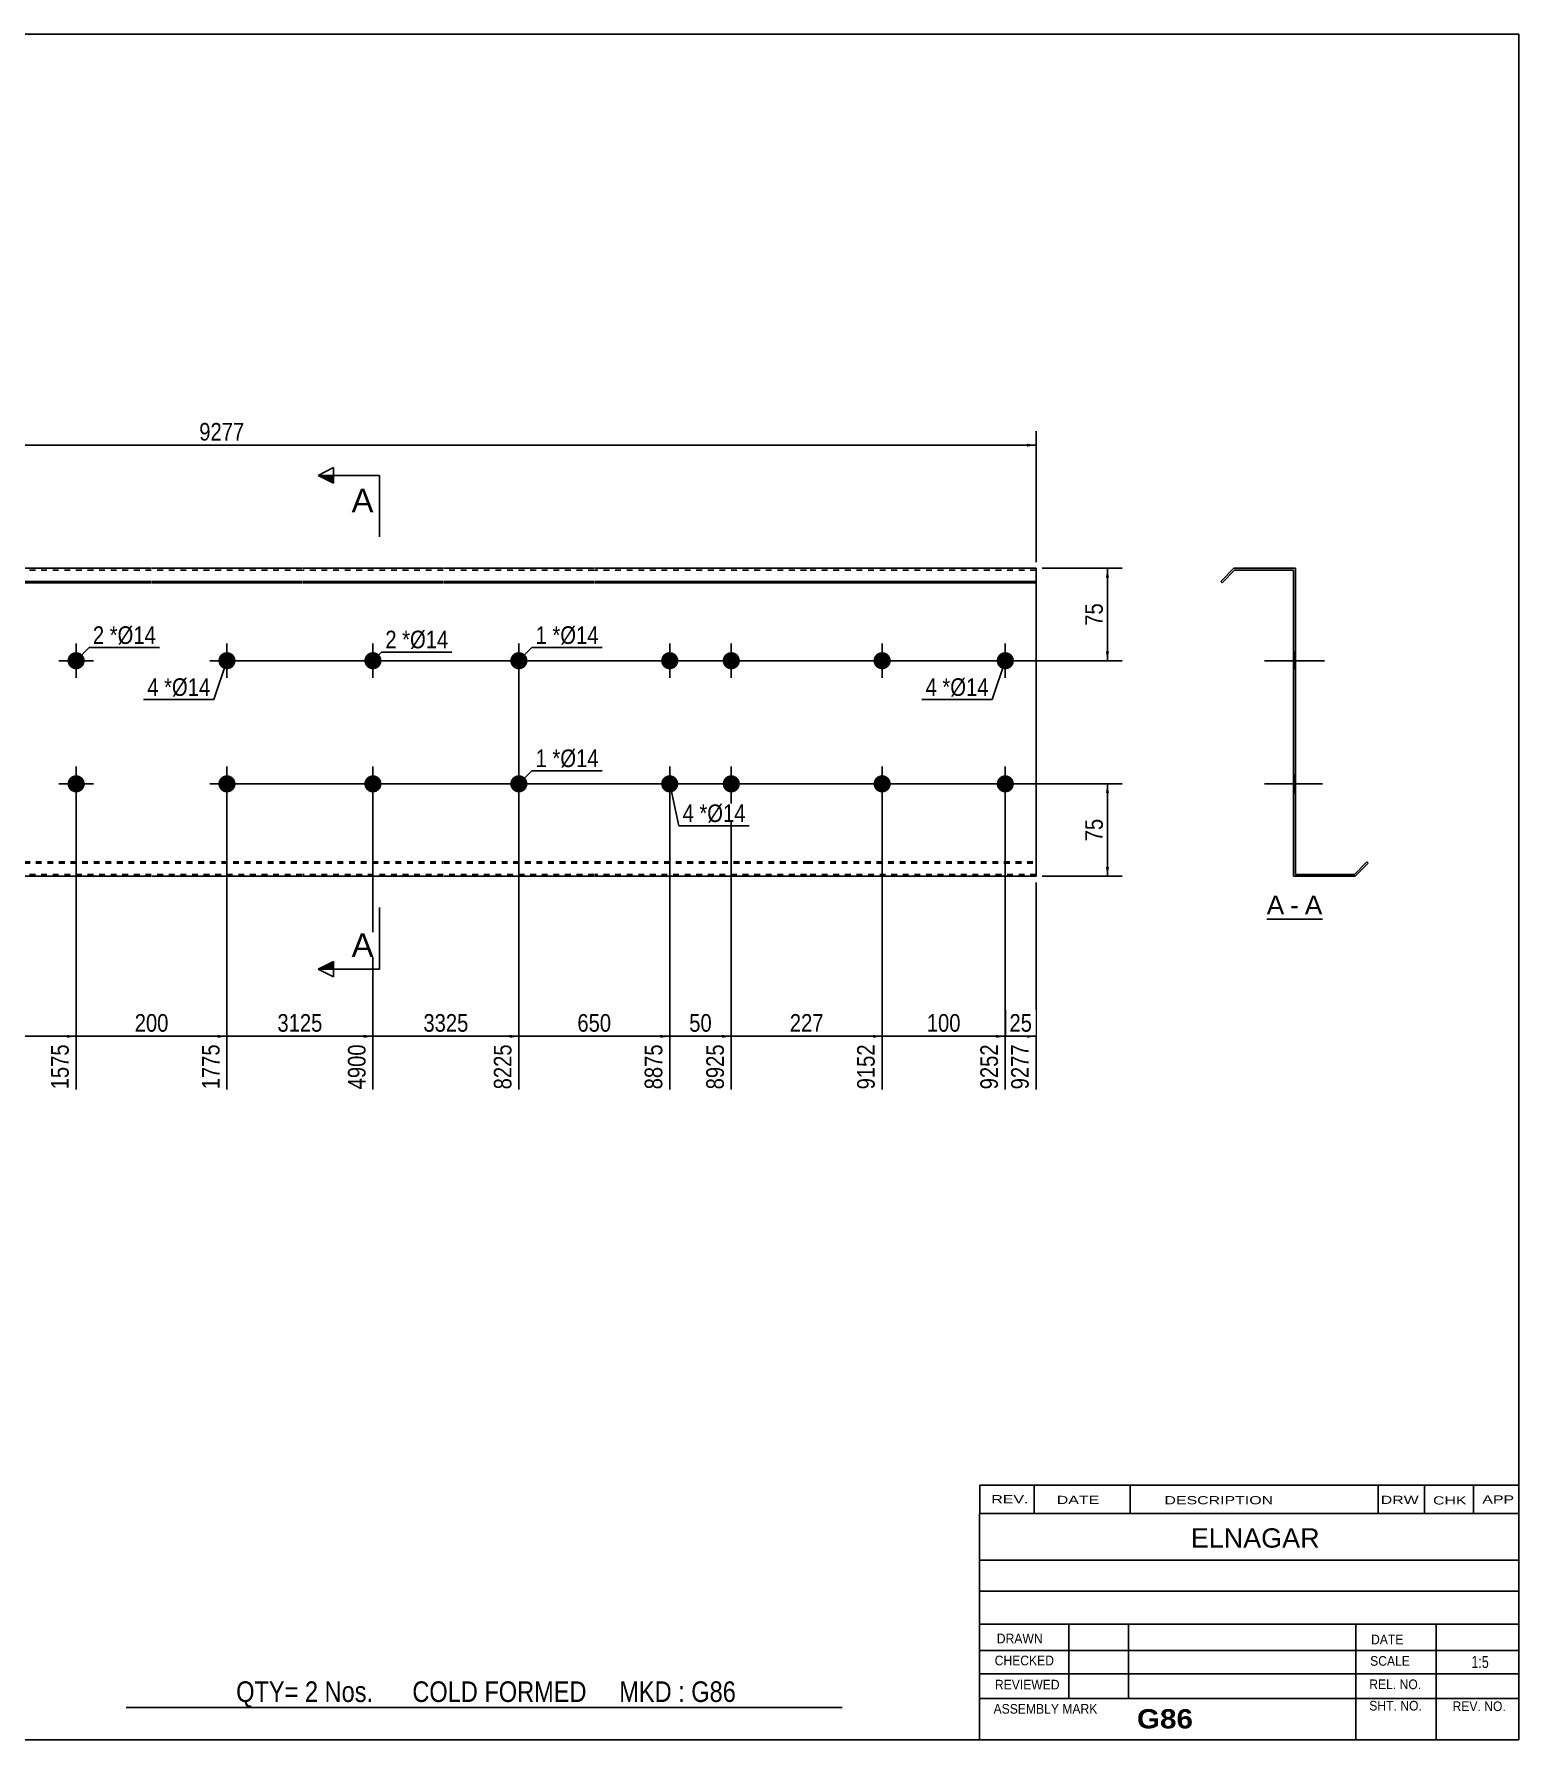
# Model space of a CAD drawing. Header units: millimetres. Extents: x -60 to 343, y -165 to 112.
# Drawn here: x 101.7 to 342.8, y -165.2 to 111.8 of the extents above; entities that cross this region are included whole.
import ezdxf

# ---------------------------------------------------------------- set-up
doc = ezdxf.new("R2010")
doc.units = ezdxf.units.MM
doc.linetypes.add('DXK_LINE_DOT1', pattern=[1.8814, 0.9407, -0.9407])
doc.styles.add('Arial', font='ARIAL.TTF', dxfattribs={"height": 0.2})
doc.styles.add('Arial Bold', font='ARIALBD.TTF', dxfattribs={"height": 0.2})
doc.styles.add('Arial Narrow', font='ARIALN.TTF', dxfattribs={"height": 0.2})

# ---------------------------------------------------------------- blocks, each defined once
blk = doc.blocks.new('Unknown-629088019-1721')
at = {"color": 5, "linetype": 'Continuous'}
for p, q in [((342.8, 111.75), (-57.2, 111.75)), ((-57.2, 111.75), (-57.2, -165.25)), ((342.8, -165.25), (342.8, 111.75)), ((-57.2, -165.25), (342.8, -165.25))]:
    blk.add_line(p, q, dxfattribs=at)
at = {"color": 174, "linetype": 'Continuous', "style": 'Arial'}
blk.add_text('Tekla structures', height=1.9102, rotation=90, dxfattribs=at).set_placement((-57.7, -164.75))
blk = doc.blocks.new('Unknown-629088019-12 - 1237')
at = {"color": 7, "linetype": 'Continuous'}
blk.add_line((301.86, -31.95), (310.89, -31.95), dxfattribs=at)
at = {"color": 0, "linetype": 'Continuous'}
blk.add_wipeout([(304.7, -31.2), (304.7, -28), (301.86, -28), (301.86, -31.2)], dxfattribs=at)
blk.add_wipeout([(307.08, -31.2), (307.08, -28), (305.66, -28), (305.66, -31.2)], dxfattribs=at)
at = {"color": 96, "linetype": 'Continuous', "style": 'Arial'}
blk.add_text('A', height=3.06, dxfattribs=at).set_placement((301.86, -31.2))
at = {"color": 0, "linetype": 'Continuous'}
blk.add_wipeout([(310.89, -31.2), (310.89, -28), (308.04, -28), (308.04, -31.2)], dxfattribs=at)
at = {"color": 96, "linetype": 'Continuous', "style": 'Arial'}
for s, p in [('-', (305.66, -31.2)), ('A', (308.04, -31.2))]:
    blk.add_text(s, height=3.06, dxfattribs=at).set_placement(p)
blk = doc.blocks.new('Bolt-629088019-1223 - 1203')
at = {"linetype": 'Continuous'}
blk.add_hatch(color=3, dxfattribs=at).paths.add_polyline_path([(109.96, -10, -1), (107.16, -10, -1)])
at = {"color": 3, "linetype": 'Continuous'}
for p, q in [((108.56, -7.2), (108.56, -12.8)), ((105.76, -10), (111.36, -10))]:
    blk.add_line(p, q, dxfattribs=at)
blk = doc.blocks.new('Part-629088019-1218 - 1203')
at = {"color": 2, "linetype": 'Continuous'}
for p, q in [((0, 25), (0, -25)), ((17.19, 25), (0, 25)), ((41.68, 25), (17.29, 25)), ((61.78, 25), (41.78, 25)), ((96.27, 25), (61.88, 25)), ((120.76, 25), (96.37, 25)), ((145.25, 25), (120.86, 25)), ((168.15, 25), (145.35, 25)), ((192.63, 25), (168.25, 25)), ((227.12, 25), (192.73, 25)), ((264.42, 25), (227.22, 25)), ((264.42, 25), (264.42, -25)), ((0, 22.88), (17.19, 22.88)), ((0, 22.67), (17.19, 22.67)), ((17.29, 22.88), (41.68, 22.88)), ((17.29, 22.67), (41.68, 22.67)), ((41.78, 22.88), (61.78, 22.88)), ((41.78, 22.67), (61.78, 22.67)), ((61.88, 22.88), (96.27, 22.88)), ((61.88, 22.67), (96.27, 22.67)), ((96.37, 22.88), (120.76, 22.88)), ((96.37, 22.67), (120.76, 22.67)), ((120.86, 22.88), (145.25, 22.88)), ((120.86, 22.67), (145.25, 22.67)), ((145.35, 22.88), (168.15, 22.88)), ((145.35, 22.67), (168.15, 22.67)), ((168.25, 22.88), (192.63, 22.88)), ((168.25, 22.67), (192.63, 22.67)), ((192.73, 22.88), (227.12, 22.88)), ((192.73, 22.67), (227.12, 22.67)), ((227.22, 22.88), (264.42, 22.88)), ((227.22, 22.67), (264.42, 22.67)), ((17.19, -25), (0, -25)), ((41.68, -25), (17.29, -25)), ((61.78, -25), (41.78, -25)), ((96.27, -25), (61.88, -25)), ((120.76, -25), (96.37, -25)), ((145.25, -25), (120.86, -25)), ((168.15, -25), (145.35, -25)), ((192.63, -25), (168.25, -25)), ((227.12, -25), (192.73, -25)), ((264.42, -25), (227.22, -25))]:
    blk.add_line(p, q, dxfattribs=at)
at = {"color": 7, "linetype": 'DXK_LINE_DOT1'}
for p, q in [((17.19, 24.7), (0, 24.7)), ((41.68, 24.7), (17.29, 24.7)), ((61.78, 24.7), (41.78, 24.7)), ((96.27, 24.7), (61.88, 24.7)), ((120.76, 24.7), (96.37, 24.7)), ((145.25, 24.7), (120.86, 24.7)), ((168.15, 24.7), (145.35, 24.7)), ((192.63, 24.7), (168.25, 24.7)), ((227.12, 24.7), (192.73, 24.7)), ((264.42, 24.7), (227.22, 24.7)), ((0, -22.67), (17.19, -22.67)), ((0, -22.88), (17.19, -22.88)), ((17.19, -24.7), (0, -24.7)), ((17.29, -22.67), (41.68, -22.67)), ((17.29, -22.88), (41.68, -22.88)), ((41.68, -24.7), (17.29, -24.7)), ((41.78, -22.67), (61.78, -22.67)), ((41.78, -22.88), (61.78, -22.88)), ((61.78, -24.7), (41.78, -24.7)), ((61.88, -22.67), (96.27, -22.67)), ((61.88, -22.88), (96.27, -22.88)), ((96.27, -24.7), (61.88, -24.7)), ((96.37, -22.67), (120.76, -22.67)), ((96.37, -22.88), (120.76, -22.88)), ((120.76, -24.7), (96.37, -24.7)), ((120.86, -22.67), (145.25, -22.67)), ((120.86, -22.88), (145.25, -22.88)), ((145.25, -24.7), (120.86, -24.7)), ((145.35, -22.67), (168.15, -22.67)), ((145.35, -22.88), (168.15, -22.88)), ((168.15, -24.7), (145.35, -24.7)), ((168.25, -22.67), (192.63, -22.67)), ((168.25, -22.88), (192.63, -22.88)), ((192.63, -24.7), (168.25, -24.7)), ((192.73, -22.67), (227.12, -22.67)), ((192.73, -22.88), (227.12, -22.88)), ((227.12, -24.7), (192.73, -24.7)), ((227.22, -22.67), (264.42, -22.67)), ((227.22, -22.88), (264.42, -22.88)), ((264.42, -24.7), (227.22, -24.7))]:
    blk.add_line(p, q, dxfattribs=at)
blk = doc.blocks.new('Bolt-629088019-1219 - 1203')
at = {"linetype": 'Continuous'}
for points in [[(206.33, 10, -1), (203.53, 10, -1)], [(216.33, 10, -1), (213.53, 10, -1)], [(206.33, -10, -1), (203.53, -10, -1)], [(216.33, -10, -1), (213.53, -10, -1)]]:
    blk.add_hatch(color=3, dxfattribs=at).paths.add_polyline_path(points)
at = {"color": 3, "linetype": 'Continuous'}
for p, q in [((204.93, 12.8), (204.93, 7.2)), ((214.93, 12.8), (214.93, 7.2)), ((202.13, 10), (207.73, 10)), ((212.13, 10), (217.73, 10)), ((204.93, -7.2), (204.93, -12.8)), ((214.93, -7.2), (214.93, -12.8)), ((202.13, -10), (207.73, -10)), ((212.13, -10), (217.73, -10))]:
    blk.add_line(p, q, dxfattribs=at)
blk = doc.blocks.new('Bolt-629088019-1220 - 1203')
at = {"linetype": 'Continuous'}
blk.add_hatch(color=3, dxfattribs=at).paths.add_polyline_path([(181.84, -10, -1), (179.04, -10, -1)])
at = {"color": 3, "linetype": 'Continuous'}
for p, q in [((180.44, -7.2), (180.44, -12.8)), ((177.64, -10), (183.24, -10))]:
    blk.add_line(p, q, dxfattribs=at)
blk = doc.blocks.new('Bolt-629088019-1224 - 1203')
at = {"linetype": 'Continuous'}
blk.add_hatch(color=3, dxfattribs=at).paths.add_polyline_path([(109.96, 10, -1), (107.16, 10, -1)])
at = {"color": 3, "linetype": 'Continuous'}
for p, q in [((108.56, 12.8), (108.56, 7.2)), ((111.36, 10), (105.76, 10))]:
    blk.add_line(p, q, dxfattribs=at)
blk = doc.blocks.new('Bolt-629088019-1226 - 1203')
at = {"linetype": 'Continuous'}
for points in [[(6.4, -10, -1), (3.6, -10, -1)], [(134.45, -10, -1), (131.65, -10, -1)]]:
    blk.add_hatch(color=3, dxfattribs=at).paths.add_polyline_path(points)
at = {"color": 3, "linetype": 'Continuous'}
for p, q in [((5, -7.2), (5, -12.8)), ((133.05, -7.2), (133.05, -12.8)), ((7.8, -10), (2.2, -10)), ((135.85, -10), (130.25, -10))]:
    blk.add_line(p, q, dxfattribs=at)
blk = doc.blocks.new('Bolt-629088019-1227 - 1203')
at = {"linetype": 'Continuous'}
for points in [[(6.4, 10, -1), (3.6, 10, -1)], [(134.45, 10, -1), (131.65, 10, -1)]]:
    blk.add_hatch(color=3, dxfattribs=at).paths.add_polyline_path(points)
at = {"color": 3, "linetype": 'Continuous'}
for p, q in [((5, 12.8), (5, 7.2)), ((133.05, 12.8), (133.05, 7.2)), ((7.8, 10), (2.2, 10)), ((135.85, 10), (130.25, 10))]:
    blk.add_line(p, q, dxfattribs=at)
blk = doc.blocks.new('Bolt-629088019-1228 - 1203')
at = {"linetype": 'Continuous'}
blk.add_hatch(color=3, dxfattribs=at).paths.add_polyline_path([(181.84, 10, -1), (179.04, 10, -1)])
at = {"color": 3, "linetype": 'Continuous'}
for p, q in [((180.44, 12.8), (180.44, 7.2)), ((177.64, 10), (183.24, 10))]:
    blk.add_line(p, q, dxfattribs=at)
blk = doc.blocks.new('Bolt-629088019-1229 - 1203')
at = {"linetype": 'Continuous'}
for points in [[(238.02, 10, -1), (240.82, 10, -1)], [(258.02, 10, -1), (260.82, 10, -1)], [(238.02, -10, -1), (240.82, -10, -1)], [(258.02, -10, -1), (260.82, -10, -1)]]:
    blk.add_hatch(color=3, dxfattribs=at).paths.add_polyline_path(points)
at = {"color": 3, "linetype": 'Continuous'}
for p, q in [((239.42, 7.2), (239.42, 12.8)), ((259.42, 7.2), (259.42, 12.8)), ((236.62, 10), (242.22, 10)), ((256.62, 10), (262.22, 10)), ((239.42, -12.8), (239.42, -7.2)), ((259.42, -12.8), (259.42, -7.2)), ((236.62, -10), (242.22, -10)), ((256.62, -10), (262.22, -10))]:
    blk.add_line(p, q, dxfattribs=at)
blk = doc.blocks.new('Bolt-629088019-1230 - 1203')
at = {"linetype": 'Continuous'}
for points in [[(158.15, 10, -1), (155.35, 10, -1)], [(158.15, -10, -1), (155.35, -10, -1)]]:
    blk.add_hatch(color=3, dxfattribs=at).paths.add_polyline_path(points)
at = {"color": 3, "linetype": 'Continuous'}
for p, q in [((156.75, 12.8), (156.75, 7.2)), ((153.95, 10), (159.55, 10)), ((156.75, -7.2), (156.75, -12.8)), ((153.95, -10), (159.55, -10))]:
    blk.add_line(p, q, dxfattribs=at)
blk = doc.blocks.new('Bolt-629088019-1240 - 1237')
at = {"linetype": 'Continuous'}
for points in [[(306.52, 8.6), (306.52, 11.4), (306.22, 11.4), (306.22, 8.6)], [(306.52, 8.6), (306.52, 11.4), (306.22, 11.4), (306.22, 8.6)], [(306.52, -11.4), (306.52, -8.6), (306.22, -8.6), (306.22, -11.4)], [(306.52, -11.4), (306.52, -8.6), (306.22, -8.6), (306.22, -11.4)]]:
    blk.add_hatch(color=3, dxfattribs=at).paths.add_polyline_path(points)
at = {"color": 3, "linetype": 'Continuous'}
for p, q in [((306.22, 11.4), (306.52, 11.4)), ((306.22, 11.4), (306.52, 11.4)), ((303.62, 10), (310.22, 10)), ((303.62, 10), (310.22, 10)), ((306.22, 8.6), (306.52, 8.6)), ((306.22, 8.6), (306.52, 8.6)), ((303.62, -10), (310.22, -10)), ((303.62, -10), (310.22, -10)), ((306.22, -8.6), (306.52, -8.6)), ((306.22, -8.6), (306.52, -8.6)), ((306.22, -11.4), (306.52, -11.4)), ((306.22, -11.4), (306.52, -11.4))]:
    blk.add_line(p, q, dxfattribs=at)
blk = doc.blocks.new('Part-629088019-1239 - 1237')
at = {"color": 2, "linetype": 'Continuous'}
for p, q in [((296.52, 25), (294.4, 22.88)), ((296.52, 25), (306.52, 25)), ((306.52, -24.7), (306.52, 25)), ((294.4, 22.88), (294.61, 22.67)), ((294.61, 22.67), (296.65, 24.7)), ((296.65, 24.7), (306.22, 24.7)), ((306.22, -25), (306.22, 24.7)), ((316.1, -24.7), (306.52, -24.7)), ((316.1, -24.7), (318.13, -22.67)), ((318.34, -22.88), (316.22, -25)), ((318.13, -22.67), (318.34, -22.88)), ((316.22, -25), (306.22, -25))]:
    blk.add_line(p, q, dxfattribs=at)
blk = doc.blocks.new('Bolt-629088019-1241 - 1237')
at = {"linetype": 'Continuous'}
blk.add_hatch(color=3, dxfattribs=at).paths.add_polyline_path([(306.52, -11.4), (306.52, -8.6), (306.22, -8.6), (306.22, -11.4)])
at = {"color": 3, "linetype": 'Continuous'}
for p, q in [((304.32, -10), (310.92, -10)), ((306.22, -8.6), (306.52, -8.6)), ((306.22, -11.4), (306.52, -11.4))]:
    blk.add_line(p, q, dxfattribs=at)
blk = doc.blocks.new('Bolt-629088019-1242 - 1237')
at = {"linetype": 'Continuous'}
for points in [[(306.52, 8.6), (306.52, 11.4), (306.22, 11.4), (306.22, 8.6)], [(306.52, 8.6), (306.52, 11.4), (306.22, 11.4), (306.22, 8.6)], [(306.52, -11.4), (306.52, -8.6), (306.22, -8.6), (306.22, -11.4)], [(306.52, -11.4), (306.52, -8.6), (306.22, -8.6), (306.22, -11.4)]]:
    blk.add_hatch(color=3, dxfattribs=at).paths.add_polyline_path(points)
at = {"color": 3, "linetype": 'Continuous'}
for p, q in [((306.22, 11.4), (306.52, 11.4)), ((306.22, 11.4), (306.52, 11.4)), ((303.62, 10), (310.22, 10)), ((303.62, 10), (310.22, 10)), ((306.22, 8.6), (306.52, 8.6)), ((306.22, 8.6), (306.52, 8.6)), ((303.62, -10), (310.22, -10)), ((303.62, -10), (310.22, -10)), ((306.22, -8.6), (306.52, -8.6)), ((306.22, -8.6), (306.52, -8.6)), ((306.22, -11.4), (306.52, -11.4)), ((306.22, -11.4), (306.52, -11.4))]:
    blk.add_line(p, q, dxfattribs=at)
blk = doc.blocks.new('Bolt-629088019-1243 - 1237')
at = {"linetype": 'Continuous'}
blk.add_hatch(color=3, dxfattribs=at).paths.add_polyline_path([(306.52, -11.4), (306.52, -8.6), (306.22, -8.6), (306.22, -11.4)])
at = {"color": 3, "linetype": 'Continuous'}
for p, q in [((304.32, -10), (310.92, -10)), ((306.22, -8.6), (306.52, -8.6)), ((306.22, -11.4), (306.52, -11.4))]:
    blk.add_line(p, q, dxfattribs=at)
blk = doc.blocks.new('Bolt-629088019-1244 - 1237')
at = {"linetype": 'Continuous'}
blk.add_hatch(color=3, dxfattribs=at).paths.add_polyline_path([(306.52, -11.4), (306.52, -8.6), (306.22, -8.6), (306.22, -11.4)])
at = {"color": 3, "linetype": 'Continuous'}
for p, q in [((304.32, -10), (310.92, -10)), ((306.22, -8.6), (306.52, -8.6)), ((306.22, -11.4), (306.52, -11.4))]:
    blk.add_line(p, q, dxfattribs=at)
blk = doc.blocks.new('Bolt-629088019-1245 - 1237')
at = {"linetype": 'Continuous'}
blk.add_hatch(color=3, dxfattribs=at).paths.add_polyline_path([(306.52, 8.6), (306.52, 11.4), (306.22, 11.4), (306.22, 8.6)])
at = {"color": 3, "linetype": 'Continuous'}
for p, q in [((306.52, 11.4), (306.22, 11.4)), ((308.12, 10), (301.52, 10)), ((306.52, 8.6), (306.22, 8.6))]:
    blk.add_line(p, q, dxfattribs=at)
blk = doc.blocks.new('Bolt-629088019-1246 - 1237')
at = {"linetype": 'Continuous'}
blk.add_hatch(color=3, dxfattribs=at).paths.add_polyline_path([(306.52, 8.6), (306.52, 11.4), (306.22, 11.4), (306.22, 8.6)])
at = {"color": 3, "linetype": 'Continuous'}
for p, q in [((306.52, 11.4), (306.22, 11.4)), ((308.12, 10), (301.52, 10)), ((306.52, 8.6), (306.22, 8.6))]:
    blk.add_line(p, q, dxfattribs=at)
blk = doc.blocks.new('Bolt-629088019-1247 - 1237')
at = {"linetype": 'Continuous'}
blk.add_hatch(color=3, dxfattribs=at).paths.add_polyline_path([(306.52, -11.4), (306.52, -8.6), (306.22, -8.6), (306.22, -11.4)])
blk.add_hatch(color=3, dxfattribs=at).paths.add_polyline_path([(306.52, -11.4), (306.52, -8.6), (306.22, -8.6), (306.22, -11.4)])
at = {"color": 3, "linetype": 'Continuous'}
for p, q in [((308.12, -10), (301.52, -10)), ((308.12, -10), (301.52, -10)), ((306.52, -8.6), (306.22, -8.6)), ((306.52, -8.6), (306.22, -8.6)), ((306.52, -11.4), (306.22, -11.4)), ((306.52, -11.4), (306.22, -11.4))]:
    blk.add_line(p, q, dxfattribs=at)
blk = doc.blocks.new('Bolt-629088019-1248 - 1237')
at = {"linetype": 'Continuous'}
blk.add_hatch(color=3, dxfattribs=at).paths.add_polyline_path([(306.52, 8.6), (306.52, 11.4), (306.22, 11.4), (306.22, 8.6)])
blk.add_hatch(color=3, dxfattribs=at).paths.add_polyline_path([(306.52, 8.6), (306.52, 11.4), (306.22, 11.4), (306.22, 8.6)])
at = {"color": 3, "linetype": 'Continuous'}
for p, q in [((306.52, 11.4), (306.22, 11.4)), ((306.52, 11.4), (306.22, 11.4)), ((308.12, 10), (301.52, 10)), ((308.12, 10), (301.52, 10)), ((306.52, 8.6), (306.22, 8.6)), ((306.52, 8.6), (306.22, 8.6))]:
    blk.add_line(p, q, dxfattribs=at)
blk = doc.blocks.new('Bolt-629088019-1249 - 1237')
at = {"linetype": 'Continuous'}
blk.add_hatch(color=3, dxfattribs=at).paths.add_polyline_path([(306.52, 8.6), (306.52, 11.4), (306.22, 11.4), (306.22, 8.6)])
at = {"color": 3, "linetype": 'Continuous'}
for p, q in [((306.22, 11.4), (306.52, 11.4)), ((304.62, 10), (311.22, 10)), ((306.22, 8.6), (306.52, 8.6))]:
    blk.add_line(p, q, dxfattribs=at)
blk = doc.blocks.new('Bolt-629088019-1250 - 1237')
at = {"linetype": 'Continuous'}
for points in [[(306.22, 11.4), (306.22, 8.6), (306.52, 8.6), (306.52, 11.4)], [(306.22, 11.4), (306.22, 8.6), (306.52, 8.6), (306.52, 11.4)], [(306.22, -8.6), (306.22, -11.4), (306.52, -11.4), (306.52, -8.6)], [(306.22, -8.6), (306.22, -11.4), (306.52, -11.4), (306.52, -8.6)]]:
    blk.add_hatch(color=3, dxfattribs=at).paths.add_polyline_path(points)
at = {"color": 3, "linetype": 'Continuous'}
for p, q in [((306.52, 11.4), (306.22, 11.4)), ((306.52, 11.4), (306.22, 11.4)), ((308.12, 10), (301.52, 10)), ((308.12, 10), (301.52, 10)), ((306.52, 8.6), (306.22, 8.6)), ((306.52, 8.6), (306.22, 8.6)), ((308.12, -10), (301.52, -10)), ((308.12, -10), (301.52, -10)), ((306.52, -8.6), (306.22, -8.6)), ((306.52, -8.6), (306.22, -8.6)), ((306.52, -11.4), (306.22, -11.4)), ((306.52, -11.4), (306.22, -11.4))]:
    blk.add_line(p, q, dxfattribs=at)
blk = doc.blocks.new('Bolt-629088019-1251 - 1237')
at = {"linetype": 'Continuous'}
for points in [[(306.52, 8.6), (306.52, 11.4), (306.22, 11.4), (306.22, 8.6)], [(306.52, -11.4), (306.52, -8.6), (306.22, -8.6), (306.22, -11.4)]]:
    blk.add_hatch(color=3, dxfattribs=at).paths.add_polyline_path(points)
at = {"color": 3, "linetype": 'Continuous'}
for p, q in [((306.22, 11.4), (306.52, 11.4)), ((306.22, 10), (310.52, 10)), ((306.22, 8.6), (306.52, 8.6)), ((306.22, -8.6), (306.52, -8.6)), ((306.22, -10), (310.52, -10)), ((306.22, -11.4), (306.52, -11.4))]:
    blk.add_line(p, q, dxfattribs=at)
blk = doc.blocks.new('StraightDimension-629088019-1348 - 1203')
at = {"linetype": 'Continuous'}
for points in [[(1.5, 44.75), (0, 45), (1.5, 45.25)], [(262.92, 45.25), (264.42, 45), (262.92, 44.75)]]:
    blk.add_hatch(color=7, dxfattribs=at).paths.add_polyline_path(points)
at = {"color": 7, "linetype": 'Continuous'}
for p, q in [((0, 26), (0, 47.25)), ((264.42, 26), (264.42, 47.25)), ((0, 45), (264.42, 45))]:
    blk.add_line(p, q, dxfattribs=at)
at = {"color": 0}
blk.add_wipeout([(136.46, 45.15), (136.46, 49.35), (127.95, 49.35), (127.95, 45.15)], dxfattribs=at)
at = {"color": 3, "style": 'Arial Narrow'}
blk.add_text('9277', height=2.863, dxfattribs=at).set_placement((128.55, 45.75))
blk = doc.blocks.new('StraightDimension-629088019-1272 - 1203')
at = {"linetype": 'Continuous'}
blk.add_hatch(color=7, dxfattribs=at).paths.add_polyline_path([(178.94, -50.75), (180.44, -51), (178.94, -51.25)])
at = {"color": 7, "linetype": 'Continuous'}
for p, q in [((180.44, 9), (180.44, -59.61)), ((156.75, -11), (156.75, -59.61)), ((156.75, -51), (180.44, -51))]:
    blk.add_line(p, q, dxfattribs=at)
at = {"color": 0}
blk.add_wipeout([(172.85, -50.85), (172.85, -46.65), (164.34, -46.65), (164.34, -50.85)], dxfattribs=at)
at = {"color": 0, "linetype": 'Continuous'}
blk.add_wipeout([(179.84, -51.7), (175.64, -51.7), (175.64, -60.21), (179.84, -60.21)], dxfattribs=at)
at = {"color": 3, "style": 'Arial Narrow'}
blk.add_text('3325', height=2.863, dxfattribs=at).set_placement((164.94, -50.25))
at = {"color": 3, "linetype": 'Continuous', "style": 'Arial Narrow'}
blk.add_text('8225', height=2.863, rotation=90.0002, dxfattribs=at).set_placement((179.24, -59.61))
blk = doc.blocks.new('StraightDimension-629088019-1267 - 1203')
at = {"linetype": 'Continuous'}
blk.add_hatch(color=7, dxfattribs=at).paths.add_polyline_path([(262.92, -50.75), (264.42, -51), (262.92, -51.25)])
at = {"color": 7, "linetype": 'Continuous'}
for p, q in [((259.42, -11), (259.42, -59.61)), ((264.42, -26), (264.42, -59.61)), ((259.42, -51), (264.42, -51))]:
    blk.add_line(p, q, dxfattribs=at)
at = {"color": 0}
blk.add_wipeout([(264.34, -50.85), (264.34, -46.65), (259.49, -46.65), (259.49, -50.85)], dxfattribs=at)
at = {"color": 3, "style": 'Arial Narrow'}
blk.add_text('25', height=2.863, dxfattribs=at).set_placement((260.09, -50.25))
at = {"color": 0, "linetype": 'Continuous'}
blk.add_wipeout([(263.82, -51.7), (259.62, -51.7), (259.62, -60.21), (263.82, -60.21)], dxfattribs=at)
at = {"color": 3, "linetype": 'Continuous', "style": 'Arial Narrow'}
blk.add_text('9277', height=2.863, rotation=90.0002, dxfattribs=at).set_placement((263.22, -59.61))
blk = doc.blocks.new('StraightDimension-629088019-1268 - 1203')
at = {"linetype": 'Continuous'}
blk.add_hatch(color=7, dxfattribs=at).paths.add_polyline_path([(257.92, -50.75), (259.42, -51), (257.92, -51.25)])
at = {"color": 7, "linetype": 'Continuous'}
for p, q in [((239.42, -11), (239.42, -59.61)), ((259.42, -11), (259.42, -59.61)), ((239.42, -51), (259.42, -51))]:
    blk.add_line(p, q, dxfattribs=at)
at = {"color": 0}
blk.add_wipeout([(252.76, -50.85), (252.76, -46.65), (246.07, -46.65), (246.07, -50.85)], dxfattribs=at)
at = {"color": 0, "linetype": 'Continuous'}
blk.add_wipeout([(258.82, -51.7), (254.62, -51.7), (254.62, -60.21), (258.82, -60.21)], dxfattribs=at)
at = {"color": 3, "style": 'Arial Narrow'}
blk.add_text('100', height=2.863, dxfattribs=at).set_placement((246.67, -50.25))
at = {"color": 3, "linetype": 'Continuous', "style": 'Arial Narrow'}
blk.add_text('9252', height=2.863, rotation=90.0002, dxfattribs=at).set_placement((258.22, -59.61))
blk = doc.blocks.new('StraightDimension-629088019-1269 - 1203')
at = {"linetype": 'Continuous'}
blk.add_hatch(color=7, dxfattribs=at).paths.add_polyline_path([(237.92, -50.75), (239.42, -51), (237.92, -51.25)])
at = {"color": 7, "linetype": 'Continuous'}
for p, q in [((214.93, -11), (214.93, -59.61)), ((239.42, -11), (239.42, -59.61)), ((214.93, -51), (239.42, -51))]:
    blk.add_line(p, q, dxfattribs=at)
at = {"color": 0}
blk.add_wipeout([(230.51, -50.85), (230.51, -46.65), (223.83, -46.65), (223.83, -50.85)], dxfattribs=at)
at = {"color": 0, "linetype": 'Continuous'}
blk.add_wipeout([(238.82, -51.7), (234.62, -51.7), (234.62, -60.21), (238.82, -60.21)], dxfattribs=at)
at = {"color": 3, "style": 'Arial Narrow'}
blk.add_text('227', height=2.863, dxfattribs=at).set_placement((224.43, -50.25))
at = {"color": 3, "linetype": 'Continuous', "style": 'Arial Narrow'}
blk.add_text('9152', height=2.863, rotation=90.0002, dxfattribs=at).set_placement((238.22, -59.61))
blk = doc.blocks.new('StraightDimension-629088019-1270 - 1203')
at = {"linetype": 'Continuous'}
blk.add_hatch(color=7, dxfattribs=at).paths.add_polyline_path([(213.43, -50.75), (214.93, -51), (213.43, -51.25)])
at = {"color": 7, "linetype": 'Continuous'}
for p, q in [((204.93, -11), (204.93, -59.61)), ((214.93, -11), (214.93, -59.61)), ((204.93, -51), (214.93, -51))]:
    blk.add_line(p, q, dxfattribs=at)
at = {"color": 0}
blk.add_wipeout([(212.36, -50.85), (212.36, -46.65), (207.5, -46.65), (207.5, -50.85)], dxfattribs=at)
at = {"color": 3, "style": 'Arial Narrow'}
blk.add_text('50', height=2.863, dxfattribs=at).set_placement((208.1, -50.25))
at = {"color": 0, "linetype": 'Continuous'}
blk.add_wipeout([(214.33, -51.7), (210.13, -51.7), (210.13, -60.21), (214.33, -60.21)], dxfattribs=at)
at = {"color": 3, "linetype": 'Continuous', "style": 'Arial Narrow'}
blk.add_text('8925', height=2.863, rotation=90.0002, dxfattribs=at).set_placement((213.73, -59.61))
blk = doc.blocks.new('StraightDimension-629088019-1271 - 1203')
at = {"linetype": 'Continuous'}
blk.add_hatch(color=7, dxfattribs=at).paths.add_polyline_path([(203.43, -50.75), (204.93, -51), (203.43, -51.25)])
at = {"color": 7, "linetype": 'Continuous'}
for p, q in [((180.44, 9), (180.44, -59.61)), ((204.93, -11), (204.93, -59.61)), ((180.44, -51), (204.93, -51))]:
    blk.add_line(p, q, dxfattribs=at)
at = {"color": 0}
blk.add_wipeout([(196.03, -50.85), (196.03, -46.65), (189.34, -46.65), (189.34, -50.85)], dxfattribs=at)
at = {"color": 0, "linetype": 'Continuous'}
blk.add_wipeout([(204.33, -51.7), (200.13, -51.7), (200.13, -60.21), (204.33, -60.21)], dxfattribs=at)
at = {"color": 3, "style": 'Arial Narrow'}
blk.add_text('650', height=2.863, dxfattribs=at).set_placement((189.94, -50.25))
at = {"color": 3, "linetype": 'Continuous', "style": 'Arial Narrow'}
blk.add_text('8875', height=2.863, rotation=90.0002, dxfattribs=at).set_placement((203.73, -59.61))
blk = doc.blocks.new('StraightDimension-629088019-1330 - 1203')
at = {"linetype": 'Continuous'}
for points in [[(275.75, 23.5), (276, 25), (276.25, 23.5)], [(276.25, 11.5), (276, 10), (275.75, 11.5)]]:
    blk.add_hatch(color=7, dxfattribs=at).paths.add_polyline_path(points)
at = {"color": 7, "linetype": 'Continuous'}
for p, q in [((265.42, 25), (278.4, 25)), ((276, 10), (276, 25)), ((134.05, 10), (278.4, 10))]:
    blk.add_line(p, q, dxfattribs=at)
at = {"color": 0}
blk.add_wipeout([(275.85, 19.93), (271.65, 19.93), (271.65, 15.07), (275.85, 15.07)], dxfattribs=at)
at = {"color": 3, "style": 'Arial Narrow'}
blk.add_text('75', height=2.863, rotation=90.0002, dxfattribs=at).set_placement((275.25, 15.67))
blk = doc.blocks.new('StraightDimension-629088019-1273 - 1203')
at = {"linetype": 'Continuous'}
blk.add_hatch(color=7, dxfattribs=at).paths.add_polyline_path([(155.25, -50.75), (156.75, -51), (155.25, -51.25)])
at = {"color": 7, "linetype": 'Continuous'}
for p, q in [((133.05, -11), (133.05, -59.61)), ((156.75, -11), (156.75, -59.61)), ((133.05, -51), (156.75, -51))]:
    blk.add_line(p, q, dxfattribs=at)
at = {"color": 0}
blk.add_wipeout([(149.15, -50.85), (149.15, -46.65), (140.64, -46.65), (140.64, -50.85)], dxfattribs=at)
at = {"color": 0, "linetype": 'Continuous'}
blk.add_wipeout([(156.15, -51.7), (151.95, -51.7), (151.95, -60.21), (156.15, -60.21)], dxfattribs=at)
at = {"color": 3, "style": 'Arial Narrow'}
blk.add_text('3125', height=2.863, dxfattribs=at).set_placement((141.24, -50.25))
at = {"color": 3, "linetype": 'Continuous', "style": 'Arial Narrow'}
blk.add_text('4900', height=2.863, rotation=90.0002, dxfattribs=at).set_placement((155.55, -59.61))
blk = doc.blocks.new('StraightDimension-629088019-1274 - 1203')
at = {"linetype": 'Continuous'}
blk.add_hatch(color=7, dxfattribs=at).paths.add_polyline_path([(131.55, -50.75), (133.05, -51), (131.55, -51.25)])
at = {"color": 7, "linetype": 'Continuous'}
for p, q in [((108.56, -11), (108.56, -59.61)), ((133.05, -11), (133.05, -59.61)), ((108.56, -51), (133.05, -51))]:
    blk.add_line(p, q, dxfattribs=at)
at = {"color": 0}
blk.add_wipeout([(124.15, -50.85), (124.15, -46.65), (117.47, -46.65), (117.47, -50.85)], dxfattribs=at)
at = {"color": 0, "linetype": 'Continuous'}
blk.add_wipeout([(132.45, -51.7), (128.25, -51.7), (128.25, -60.21), (132.45, -60.21)], dxfattribs=at)
at = {"color": 3, "style": 'Arial Narrow'}
blk.add_text('200', height=2.863, dxfattribs=at).set_placement((118.07, -50.25))
at = {"color": 3, "linetype": 'Continuous', "style": 'Arial Narrow'}
blk.add_text('1775', height=2.863, rotation=90.0002, dxfattribs=at).set_placement((131.85, -59.61))
blk = doc.blocks.new('StraightDimension-629088019-1275 - 1203')
at = {"linetype": 'Continuous'}
blk.add_hatch(color=7, dxfattribs=at).paths.add_polyline_path([(107.06, -50.75), (108.56, -51), (107.06, -51.25)])
at = {"color": 7, "linetype": 'Continuous'}
for p, q in [((84.08, -11), (84.08, -57.78)), ((108.56, -11), (108.56, -59.61)), ((84.08, -51), (108.56, -51))]:
    blk.add_line(p, q, dxfattribs=at)
at = {"color": 0}
blk.add_wipeout([(99.66, -50.85), (99.66, -46.65), (92.98, -46.65), (92.98, -50.85)], dxfattribs=at)
at = {"color": 0, "linetype": 'Continuous'}
blk.add_wipeout([(107.96, -51.7), (103.76, -51.7), (103.76, -60.21), (107.96, -60.21)], dxfattribs=at)
at = {"color": 3, "style": 'Arial Narrow'}
blk.add_text('650', height=2.863, dxfattribs=at).set_placement((93.58, -50.25))
at = {"color": 3, "linetype": 'Continuous', "style": 'Arial Narrow'}
blk.add_text('1575', height=2.863, rotation=90.0002, dxfattribs=at).set_placement((107.36, -59.61))
blk = doc.blocks.new('StraightDimension-629088019-1339 - 1203')
at = {"linetype": 'Continuous'}
for points in [[(275.75, -11.5), (276, -10), (276.25, -11.5)], [(276.25, -23.5), (276, -25), (275.75, -23.5)]]:
    blk.add_hatch(color=7, dxfattribs=at).paths.add_polyline_path(points)
at = {"color": 7, "linetype": 'Continuous'}
for p, q in [((134.05, -10), (278.4, -10)), ((276, -25), (276, -10)), ((265.42, -25), (278.4, -25))]:
    blk.add_line(p, q, dxfattribs=at)
at = {"color": 0}
blk.add_wipeout([(275.85, -15.07), (271.65, -15.07), (271.65, -19.93), (275.85, -19.93)], dxfattribs=at)
at = {"color": 3, "style": 'Arial Narrow'}
blk.add_text('75', height=2.863, rotation=90.0002, dxfattribs=at).set_placement((275.25, -19.33))
blk = doc.blocks.new('CBS_NAME_BLOG-629088019-1745')
at = {"color": 7, "linetype": 'Continuous'}
for p, q in [((255.21, -128.5), (342.73, -128.5)), ((255.21, -165.21), (255.21, -128.5)), ((255.21, -136.04), (342.73, -136.04)), ((255.28, -141.09), (342.8, -141.09)), ((255.21, -146.46), (342.73, -146.46)), ((269.73, -158.57), (269.73, -146.47)), ((279.42, -158.54), (279.42, -146.47)), ((316.33, -165.21), (316.33, -146.48)), ((329.38, -165.21), (329.38, -146.47)), ((255.22, -150.76), (342.8, -150.74)), ((255.21, -154.51), (342.73, -154.51)), ((255.21, -158.55), (342.73, -158.55)), ((255.21, -165.25), (342.8, -165.25))]:
    blk.add_line(p, q, dxfattribs=at)
at = {"color": 3, "linetype": 'Continuous', "style": 'Arial'}
blk.add_text('ELNAGAR', height=3.133, dxfattribs=at).set_placement((289.53, -134.03))
at = {"color": 3, "linetype": 'Continuous'}
for s, height, style, width, p in [('DRAWN', 1.566, 'Arial', 0.9, (258.04, -149.57)), ('DATE', 1.566, 'Arial', 0.9, (318.8, -149.73)), ('CHECKED', 1.566, 'Arial', 0.9, (257.69, -153.14)), ('SCALE', 1.566, 'Arial', 0.9, (318.65, -153.21)), ('1:5', 1.957, 'Arial Narrow', 0.9, (335.1, -153.57)), ('REVIEWED', 1.566, 'Arial', 0.9, (257.73, -157.06)), ('REL. NO.', 1.566, 'Arial', 0.9, (318.51, -157.01)), ('ASSEMBLY MARK', 1.5663, 'Arial', 0.9, (257.51, -160.99)), ('G86', 3.131, 'Arial Bold', 1.1, (280.79, -163.39)), ('SHT. NO.', 1.566, 'Arial', 0.9, (318.51, -160.48)), ('REV. NO.', 1.566, 'Arial', 0.9, (332.03, -160.57))]:
    blk.add_text(s, height=height, dxfattribs=dict(at, style=style, width=width)).set_placement(p)
blk = doc.blocks.new('CBS_CALLOFF-629088019-1744')
at = {"color": 7, "linetype": 'Continuous'}
blk.add_line((116.68, -159.98), (232.91, -160), dxfattribs=at)
at = {"color": 3, "linetype": 'Continuous', "style": 'Arial Narrow'}
blk.add_text('QTY= 2 Nos.      COLD FORMED     MKD : G86', height=3.3405, dxfattribs=at).set_placement((134.54, -159.09))
blk = doc.blocks.new('CBS_REVISION-629088019-1746')
at = {"color": 7, "linetype": 'Continuous'}
for p, q in [((255.29, -123.87), (342.79, -123.87)), ((255.29, -123.87), (255.29, -128.5)), ((264.09, -123.87), (264.09, -128.5)), ((279.68, -123.87), (279.68, -128.44)), ((319.94, -123.87), (319.94, -128.5)), ((327.48, -123.87), (327.48, -128.5)), ((335.43, -123.87), (335.43, -128.5)), ((255.29, -128.5), (342.79, -128.5))]:
    blk.add_line(p, q, dxfattribs=at)
at = {"color": 7, "style": 'Arial Narrow', "width": 1.7}
for s, height, p in [('REV.', 1.326, (257.15, -126.82)), ('DATE', 1.326, (267.78, -126.94)), ('DESCRIPTION', 1.3257, (285.26, -126.99)), ('DRW', 1.326, (320.37, -126.93)), ('CHK', 1.326, (328.86, -127.02)), ('APP', 1.326, (336.86, -126.87))]:
    blk.add_text(s, height=height, dxfattribs=at).set_placement(p)
blk = doc.blocks.new('MarkSet-629088019-1367 - 1203')
at = {"color": 0}
blk.add_wipeout([(113.11, 12.72), (113.11, 15.72), (111.28, 15.72), (111.28, 12.72)], dxfattribs=at)
blk.add_wipeout([(113.11, 12.72), (113.11, 15.72), (111.28, 15.72), (111.28, 12.72)], dxfattribs=at)
at = {"color": 7, "linetype": 'Continuous'}
blk.add_line((108.56, 10), (110.68, 12.12), dxfattribs=at)
at = {"color": 0}
blk.add_wipeout([(115.29, 12.72), (115.29, 15.72), (114.01, 15.72), (114.01, 12.72)], dxfattribs=at)
blk.add_wipeout([(115.29, 12.72), (115.29, 15.72), (114.01, 15.72), (114.01, 12.72)], dxfattribs=at)
at = {"color": 3, "style": 'Arial Narrow'}
blk.add_text('2', height=2.86, dxfattribs=at).set_placement((111.28, 12.72))
at = {"color": 0}
blk.add_wipeout([(121.5, 12.72), (121.5, 15.72), (115.29, 15.72), (115.29, 12.72)], dxfattribs=at)
blk.add_wipeout([(121.5, 12.72), (121.5, 15.72), (115.29, 15.72), (115.29, 12.72)], dxfattribs=at)
at = {"color": 7, "linetype": 'Continuous'}
blk.add_line((110.68, 12.12), (122.1, 12.12), dxfattribs=at)
at = {"color": 3, "style": 'Arial Narrow'}
for s, height, p in [('*', 2.86, (114.01, 12.72)), ('Ø14', 2.863, (115.29, 12.72))]:
    blk.add_text(s, height=height, dxfattribs=at).set_placement(p)
blk = doc.blocks.new('Mark-629088019-1375 - 1203')
at = {"color": 0}
blk.add_wipeout([(208.86, -16.2), (208.86, -13.2), (207.03, -13.2), (207.03, -16.2)], dxfattribs=at)
blk.add_wipeout([(208.86, -16.2), (208.86, -13.2), (207.03, -13.2), (207.03, -16.2)], dxfattribs=at)
at = {"color": 7, "linetype": 'Continuous'}
blk.add_line((204.93, -10), (206.43, -16.8), dxfattribs=at)
at = {"color": 0}
blk.add_wipeout([(211.03, -16.2), (211.03, -13.2), (209.76, -13.2), (209.76, -16.2)], dxfattribs=at)
blk.add_wipeout([(211.03, -16.2), (211.03, -13.2), (209.76, -13.2), (209.76, -16.2)], dxfattribs=at)
at = {"color": 3, "style": 'Arial Narrow'}
blk.add_text('4', height=2.86, dxfattribs=at).set_placement((207.03, -16.2))
at = {"color": 0}
blk.add_wipeout([(217.25, -16.2), (217.25, -13.2), (211.03, -13.2), (211.03, -16.2)], dxfattribs=at)
blk.add_wipeout([(217.25, -16.2), (217.25, -13.2), (211.03, -13.2), (211.03, -16.2)], dxfattribs=at)
at = {"color": 7, "linetype": 'Continuous'}
blk.add_line((206.43, -16.8), (217.85, -16.8), dxfattribs=at)
at = {"color": 3, "style": 'Arial Narrow'}
for s, height, p in [('*', 2.86, (209.76, -16.2)), ('Ø14', 2.863, (211.03, -16.2))]:
    blk.add_text(s, height=height, dxfattribs=at).set_placement(p)
blk = doc.blocks.new('SectionMark-629088019-1265 - 1203')
at = {"linetype": 'Continuous'}
for points in [[(150.34, 40.1), (150.34, 38.85), (147.84, 40.1)], [(150.34, -38.85), (150.34, -40.1), (147.84, -40.1)]]:
    blk.add_hatch(color=30, dxfattribs=at).paths.add_polyline_path(points)
at = {"color": 30, "linetype": 'Continuous'}
for p, q in [((147.84, 40.1), (150.34, 41.35)), ((157.84, 40.1), (147.84, 40.1)), ((147.84, 40.1), (150.34, 38.85)), ((150.34, 38.85), (150.34, 41.35)), ((147.84, -40.1), (150.34, -38.85)), ((157.84, -40.1), (147.84, -40.1)), ((150.34, -41.35), (147.84, -40.1)), ((150.34, -38.85), (150.34, -41.35))]:
    blk.add_line(p, q, dxfattribs=at)
at = {"color": 0, "linetype": 'Continuous'}
for points in [[(156.84, 34.1), (156.84, 38.1), (153.28, 38.1), (153.28, 34.1)], [(156.84, -38.1), (156.84, -34.1), (153.28, -34.1), (153.28, -38.1)]]:
    blk.add_wipeout(points, dxfattribs=at)
at = {"color": 30, "linetype": 'Continuous'}
for p, q in [((157.84, 40.1), (157.84, 30.1)), ((157.84, -40.1), (157.84, -30.1))]:
    blk.add_line(p, q, dxfattribs=at)
at = {"color": 96, "linetype": 'Continuous', "style": 'Arial'}
for p in [(153.28, 34.1), (153.28, -38.1)]:
    blk.add_text('A', height=3.82, dxfattribs=at).set_placement(p)
blk = doc.blocks.new('MarkSet-629088019-1372 - 1203')
at = {"color": 0}
blk.add_wipeout([(121.94, 4.28), (121.94, 7.28), (120.11, 7.28), (120.11, 4.28)], dxfattribs=at)
blk.add_wipeout([(121.94, 4.28), (121.94, 7.28), (120.11, 7.28), (120.11, 4.28)], dxfattribs=at)
blk.add_wipeout([(124.12, 4.28), (124.12, 7.28), (122.84, 7.28), (122.84, 4.28)], dxfattribs=at)
blk.add_wipeout([(124.12, 4.28), (124.12, 7.28), (122.84, 7.28), (122.84, 4.28)], dxfattribs=at)
at = {"color": 3, "style": 'Arial Narrow'}
blk.add_text('4', height=2.86, dxfattribs=at).set_placement((120.11, 4.28))
at = {"color": 0}
blk.add_wipeout([(130.33, 4.28), (130.33, 7.28), (124.12, 7.28), (124.12, 4.28)], dxfattribs=at)
blk.add_wipeout([(130.33, 4.28), (130.33, 7.28), (124.12, 7.28), (124.12, 4.28)], dxfattribs=at)
at = {"color": 7, "linetype": 'Continuous'}
for p in [(133.05, 10), (119.51, 3.68)]:
    blk.add_line(p, (130.93, 3.68), dxfattribs=at)
at = {"color": 3, "style": 'Arial Narrow'}
for s, height, p in [('*', 2.86, (122.84, 4.28)), ('Ø14', 2.863, (124.12, 4.28))]:
    blk.add_text(s, height=height, dxfattribs=at).set_placement(p)
blk = doc.blocks.new('Mark-629088019-1376 - 1203')
at = {"color": 0}
blk.add_wipeout([(184.99, -7.28), (184.99, -4.28), (183.16, -4.28), (183.16, -7.28)], dxfattribs=at)
blk.add_wipeout([(184.99, -7.28), (184.99, -4.28), (183.16, -4.28), (183.16, -7.28)], dxfattribs=at)
at = {"color": 7, "linetype": 'Continuous'}
blk.add_line((180.44, -10), (182.56, -7.88), dxfattribs=at)
at = {"color": 0}
blk.add_wipeout([(187.17, -7.28), (187.17, -4.28), (185.89, -4.28), (185.89, -7.28)], dxfattribs=at)
blk.add_wipeout([(187.17, -7.28), (187.17, -4.28), (185.89, -4.28), (185.89, -7.28)], dxfattribs=at)
at = {"color": 3, "style": 'Arial Narrow'}
blk.add_text('1', height=2.86, dxfattribs=at).set_placement((183.16, -7.28))
at = {"color": 0}
blk.add_wipeout([(193.38, -7.28), (193.38, -4.28), (187.17, -4.28), (187.17, -7.28)], dxfattribs=at)
blk.add_wipeout([(193.38, -7.28), (193.38, -4.28), (187.17, -4.28), (187.17, -7.28)], dxfattribs=at)
at = {"color": 7, "linetype": 'Continuous'}
blk.add_line((182.56, -7.88), (193.98, -7.88), dxfattribs=at)
at = {"color": 3, "style": 'Arial Narrow'}
for s, height, p in [('*', 2.86, (185.89, -7.28)), ('Ø14', 2.863, (187.17, -7.28))]:
    blk.add_text(s, height=height, dxfattribs=at).set_placement(p)
blk = doc.blocks.new('Mark-629088019-1378 - 1203')
at = {"color": 0}
blk.add_wipeout([(184.99, 12.72), (184.99, 15.72), (183.16, 15.72), (183.16, 12.72)], dxfattribs=at)
blk.add_wipeout([(184.99, 12.72), (184.99, 15.72), (183.16, 15.72), (183.16, 12.72)], dxfattribs=at)
at = {"color": 7, "linetype": 'Continuous'}
blk.add_line((180.44, 10), (182.56, 12.12), dxfattribs=at)
at = {"color": 0}
blk.add_wipeout([(187.17, 12.72), (187.17, 15.72), (185.89, 15.72), (185.89, 12.72)], dxfattribs=at)
blk.add_wipeout([(187.17, 12.72), (187.17, 15.72), (185.89, 15.72), (185.89, 12.72)], dxfattribs=at)
at = {"color": 3, "style": 'Arial Narrow'}
blk.add_text('1', height=2.86, dxfattribs=at).set_placement((183.16, 12.72))
at = {"color": 0}
blk.add_wipeout([(193.38, 12.72), (193.38, 15.72), (187.17, 15.72), (187.17, 12.72)], dxfattribs=at)
blk.add_wipeout([(193.38, 12.72), (193.38, 15.72), (187.17, 15.72), (187.17, 12.72)], dxfattribs=at)
at = {"color": 7, "linetype": 'Continuous'}
blk.add_line((182.56, 12.12), (193.98, 12.12), dxfattribs=at)
at = {"color": 3, "style": 'Arial Narrow'}
for s, height, p in [('*', 2.86, (185.89, 12.72)), ('Ø14', 2.863, (187.17, 12.72))]:
    blk.add_text(s, height=height, dxfattribs=at).set_placement(p)
blk = doc.blocks.new('Mark-629088019-1379 - 1203')
at = {"color": 0}
blk.add_wipeout([(248.3, 4.28), (248.3, 7.28), (246.47, 7.28), (246.47, 4.28)], dxfattribs=at)
blk.add_wipeout([(248.3, 4.28), (248.3, 7.28), (246.47, 7.28), (246.47, 4.28)], dxfattribs=at)
blk.add_wipeout([(250.48, 4.28), (250.48, 7.28), (249.2, 7.28), (249.2, 4.28)], dxfattribs=at)
blk.add_wipeout([(250.48, 4.28), (250.48, 7.28), (249.2, 7.28), (249.2, 4.28)], dxfattribs=at)
at = {"color": 3, "style": 'Arial Narrow'}
blk.add_text('4', height=2.86, dxfattribs=at).set_placement((246.47, 4.28))
at = {"color": 0}
blk.add_wipeout([(256.69, 4.28), (256.69, 7.28), (250.48, 7.28), (250.48, 4.28)], dxfattribs=at)
blk.add_wipeout([(256.69, 4.28), (256.69, 7.28), (250.48, 7.28), (250.48, 4.28)], dxfattribs=at)
at = {"color": 7, "linetype": 'Continuous'}
for p in [(259.42, 10), (245.87, 3.68)]:
    blk.add_line(p, (257.29, 3.68), dxfattribs=at)
at = {"color": 3, "style": 'Arial Narrow'}
for s, height, p in [('*', 2.86, (249.2, 4.28)), ('Ø14', 2.863, (250.48, 4.28))]:
    blk.add_text(s, height=height, dxfattribs=at).set_placement(p)
blk = doc.blocks.new('Mark-629088019-1380 - 1203')
at = {"color": 0}
blk.add_wipeout([(160.59, 12.01), (160.59, 15.01), (158.76, 15.01), (158.76, 12.01)], dxfattribs=at)
blk.add_wipeout([(160.59, 12.01), (160.59, 15.01), (158.76, 15.01), (158.76, 12.01)], dxfattribs=at)
at = {"color": 7, "linetype": 'Continuous'}
blk.add_line((156.75, 10), (158.16, 11.41), dxfattribs=at)
at = {"color": 0}
blk.add_wipeout([(162.77, 12.01), (162.77, 15.01), (161.49, 15.01), (161.49, 12.01)], dxfattribs=at)
blk.add_wipeout([(162.77, 12.01), (162.77, 15.01), (161.49, 15.01), (161.49, 12.01)], dxfattribs=at)
at = {"color": 3, "style": 'Arial Narrow'}
blk.add_text('2', height=2.86, dxfattribs=at).set_placement((158.76, 12.01))
at = {"color": 0}
blk.add_wipeout([(168.98, 12.01), (168.98, 15.01), (162.77, 15.01), (162.77, 12.01)], dxfattribs=at)
blk.add_wipeout([(168.98, 12.01), (168.98, 15.01), (162.77, 15.01), (162.77, 12.01)], dxfattribs=at)
at = {"color": 7, "linetype": 'Continuous'}
blk.add_line((158.16, 11.41), (169.58, 11.41), dxfattribs=at)
at = {"color": 3, "style": 'Arial Narrow'}
for s, height, p in [('*', 2.86, (161.49, 12.01)), ('Ø14', 2.863, (162.77, 12.01))]:
    blk.add_text(s, height=height, dxfattribs=at).set_placement(p)

msp = doc.modelspace()

# ---------------------------------------------------------------- block references
for name in ['Unknown-629088019-1721', 'Part-629088019-1218 - 1203', 'Part-629088019-1239 - 1237', 'Bolt-629088019-1227 - 1203', 'Bolt-629088019-1224 - 1203', 'Bolt-629088019-1230 - 1203', 'Bolt-629088019-1228 - 1203', 'Bolt-629088019-1219 - 1203', 'Bolt-629088019-1229 - 1203', 'Bolt-629088019-1245 - 1237', 'Bolt-629088019-1246 - 1237', 'Bolt-629088019-1248 - 1237', 'Bolt-629088019-1250 - 1237', 'Bolt-629088019-1240 - 1237', 'Bolt-629088019-1242 - 1237', 'Bolt-629088019-1249 - 1237', 'Bolt-629088019-1251 - 1237', 'Bolt-629088019-1226 - 1203', 'Bolt-629088019-1223 - 1203', 'Bolt-629088019-1220 - 1203', 'Bolt-629088019-1247 - 1237', 'Bolt-629088019-1241 - 1237', 'Bolt-629088019-1243 - 1237', 'Bolt-629088019-1244 - 1237', 'CBS_REVISION-629088019-1746', 'CBS_NAME_BLOG-629088019-1745', 'CBS_CALLOFF-629088019-1744']:
    msp.add_blockref(name, (0, 0))

# ---------------------------------------------------------------- next in the draw order: block references
for name in ['StraightDimension-629088019-1348 - 1203', 'MarkSet-629088019-1367 - 1203', 'StraightDimension-629088019-1272 - 1203', 'StraightDimension-629088019-1267 - 1203', 'Unknown-629088019-12 - 1237']:
    msp.add_blockref(name, (0, 0))

# ---------------------------------------------------------------- next in the draw order: block references
for name in ['StraightDimension-629088019-1273 - 1203', 'StraightDimension-629088019-1268 - 1203']:
    msp.add_blockref(name, (0, 0))

# ---------------------------------------------------------------- next in the draw order: block references
for name in ['StraightDimension-629088019-1274 - 1203', 'StraightDimension-629088019-1269 - 1203']:
    msp.add_blockref(name, (0, 0))

# ---------------------------------------------------------------- next in the draw order: block references
for name in ['StraightDimension-629088019-1275 - 1203', 'StraightDimension-629088019-1270 - 1203']:
    msp.add_blockref(name, (0, 0))

# ---------------------------------------------------------------- next in the draw order: block references
msp.add_blockref('StraightDimension-629088019-1271 - 1203', (0, 0))

# ---------------------------------------------------------------- next in the draw order: block references
for name in ['StraightDimension-629088019-1330 - 1203', 'StraightDimension-629088019-1339 - 1203']:
    msp.add_blockref(name, (0, 0))

# ---------------------------------------------------------------- next in the draw order: block references
for name in ['SectionMark-629088019-1265 - 1203', 'Mark-629088019-1378 - 1203', 'MarkSet-629088019-1372 - 1203', 'Mark-629088019-1379 - 1203', 'Mark-629088019-1376 - 1203', 'Mark-629088019-1375 - 1203']:
    msp.add_blockref(name, (0, 0))

# ---------------------------------------------------------------- next in the draw order: block references
msp.add_blockref('Mark-629088019-1380 - 1203', (0, 0))

doc.saveas('drawing.dxf')
